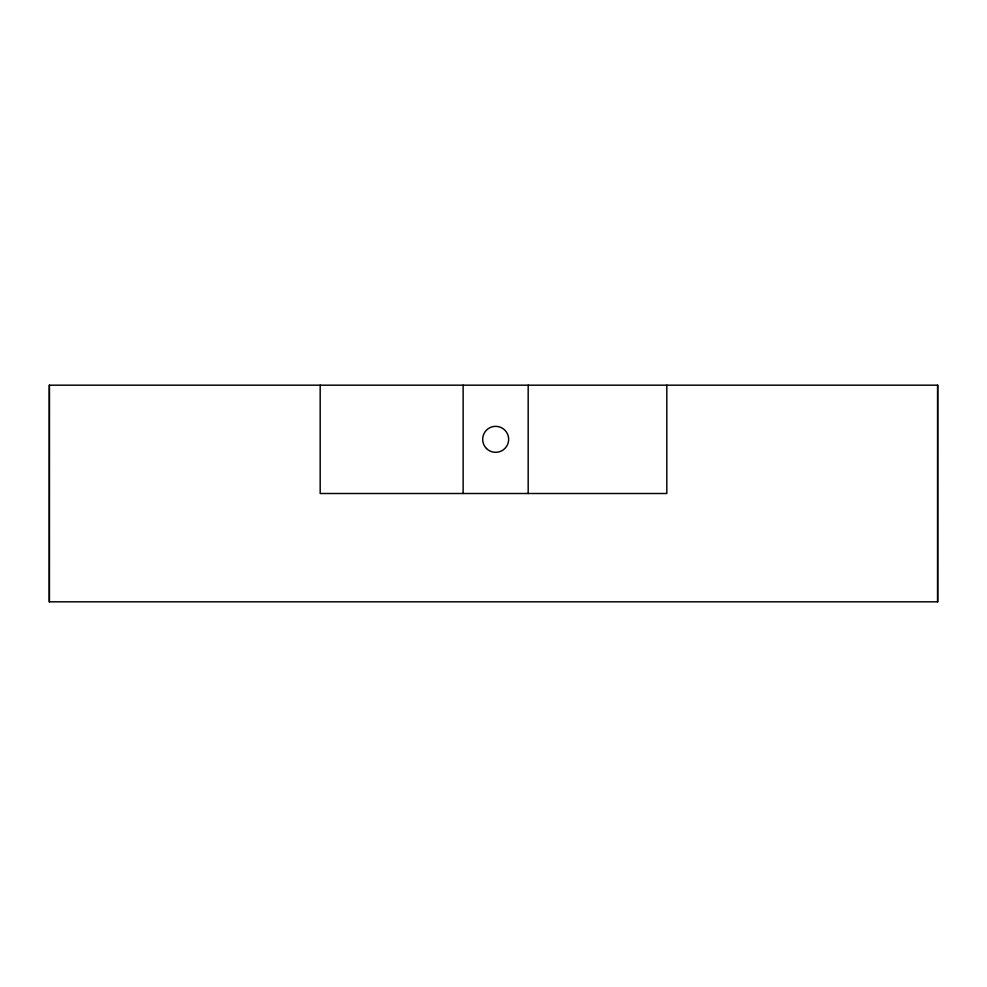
<?xml version="1.0" encoding="UTF-8"?>
<svg xmlns="http://www.w3.org/2000/svg" width="987" height="987" viewBox="0 0 987 987"><rect width="100%" height="100%" fill="white"/><g stroke="black" fill="none" stroke-linecap="round" stroke-linejoin="round"><path stroke-width="1.48" d="M49.35 601.823L49.375 385.177L937.65 385.177L937.65 601.823L49.35 601.823L49.375 385.177M937.625 601.823L937.65 385.177M666.817 385.177L666.817 493.5L320.183 493.5L320.183 385.177M528.181 385.177L528.181 493.5M463.137 385.177L463.137 493.5M486.48 448.53A13.004 13.004 0 0 0 508.219 442.707A13.004 13.004 0 0 0 492.303 426.779A13.004 13.004 0 0 0 486.48 448.53"/></g></svg>
